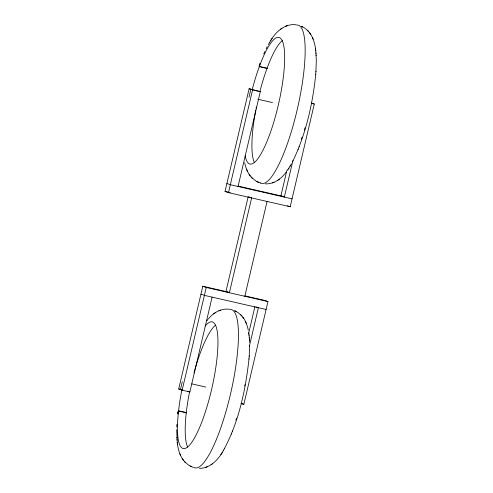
<?xml version="1.0" encoding="UTF-8"?>
<svg xmlns="http://www.w3.org/2000/svg" width="493" height="493" viewBox="0 0 493 493"><rect width="100%" height="100%" fill="white"/><g stroke="black" fill="none" stroke-linecap="round" stroke-linejoin="round"><path stroke-width="0.74" d="M176.691 429.649L177.283 442.825M249.6 345.34L249.205 356.316M176.753 427.067L176.87 424.381M315.927 71.842L316.321 60.306L315.717 50.175M177.856 412.623L178.004 413.966M221.905 453.067C238.378 424.455 245.422 391.263 249.014 358.738M292.497 161.877C305.765 134.54 312.685 104.387 315.736 74.264M248.983 359.15L249.236 355.872M315.705 74.677L315.958 71.399M177.856 412.616L178.583 410.761L186.662 412.61M212.101 297.125L189.86 391.947L182.145 390.185L178.706 388.977L202.802 286.254L228.148 292.047M311.428 103.019L314.294 104.023L290.198 206.746L228.481 192.634L225.042 191.432L249.131 88.703L260.292 91.673L238.051 186.496M180.426 389.581L182.281 381.681M249.002 97.207L250.857 89.307M182.145 390.185L206.24 287.456L202.802 286.254M228.481 192.634L252.576 89.905L249.131 88.703M248.182 196.719L225.942 291.548L229.387 292.75L251.627 197.927L248.755 196.923M244.818 296.281L267.058 201.452M248.645 333.385L254.949 306.504M286.852 170.492L280.899 195.875L284.338 197.083L292.922 160.496M249.285 346.536L258.394 307.706L256.329 306.985M241.059 403.656L243.869 404.297L267.958 301.568L264.519 300.366L245.107 295.929M267.366 68.533L259.281 66.684L260.014 63.554M299.115 146.932L299.263 146.544M298.068 149.607L298.228 149.188M231.346 434.08L231.507 433.661M232.394 431.4L232.542 431.018M263.773 53.879L264.84 51.525M266.146 48.782L267.224 46.65M268.291 44.647L271.095 39.933M288.627 168.594L291.431 163.879M269.357 42.78L269.671 42.225M290.05 166.301L290.365 165.747M223.329 450.775L223.643 450.22M224.401 448.889L224.709 448.353M271.785 38.879C276.881 30.708 285.817 23.424 295.997 24.773M287.937 169.647L287.567 170.214L288.984 168.045M199.455 468.35C208.785 468.436 216.445 461.571 221.215 454.121M270.737 40.481L272.154 38.312M220.846 454.688L222.263 452.519M285.065 173.561L286.106 172.236M206.894 320.764L207.935 319.439M284.609 174.103C279.938 179.853 272.9 184.283 265.271 183.871M208.391 318.897C213.352 312.716 221.147 308.174 229.276 309.247M280.332 29.364L280.948 28.933M281.318 28.668L281.941 28.23M277.781 180.296L278.403 179.859M278.779 179.594L279.389 179.162M213.611 313.838L214.221 313.406M214.597 313.141L215.219 312.704M211.059 464.77L211.682 464.332M212.052 464.067L212.668 463.636M205.71 467.352L207.387 466.723M286.562 25.919L287.29 25.648M272.432 182.878L273.159 182.607M219.841 310.393L220.568 310.122M285.613 26.277L286.328 26.012M273.393 182.515L274.114 182.25M218.886 310.75L219.607 310.485M259.38 66.419L267.459 68.268M252.576 89.905L260.292 91.673M311.49 103.376L314.294 104.023M257.821 99.222L272.512 102.581M238.045 186.077L283 196.356M292.053 198.845L230.336 184.733L226.891 183.525M225.042 191.432L230.268 192.627M206.24 287.456L267.958 301.568M266.109 309.475L204.385 295.362L200.947 294.155M191.832 383.862L205.791 387.054M178.706 388.977L182.915 389.945M178.546 411.051L186.625 412.9M260.575 183.094L256.194 181.19L251.837 177.72M287.45 205.784L290.198 206.746M242.143 403.693L243.869 404.297M187.796 391.226L189.86 391.947M193.108 467.333L188.813 465.256L185.115 462.194M307.885 30.806L304.828 28.181L301.334 26.234L302.03 26.573M236.129 311.434L234.613 310.707L238.107 312.654L241.163 315.28M302.154 26.622L302.85 26.961M256.871 181.566L257.568 181.905M257.691 181.954L258.387 182.293M190.15 466.039L190.846 466.378M190.97 466.427L191.666 466.766M308.057 30.997C313.123 36.291 314.996 43.748 315.803 50.828M244.694 162.733C245.773 168.113 247.8 173.518 251.664 177.529M241.336 315.471C245.2 319.482 247.227 324.887 248.306 330.267M177.197 442.172C178.004 449.252 179.877 456.709 184.943 462.003M307.355 30.252L308.587 31.546M251.134 176.981L252.373 178.281M240.627 314.719L241.866 316.019M184.413 461.454L185.645 462.748M309.561 32.729L309.998 33.358M249.723 175.169L250.161 175.798M242.839 317.202L243.277 317.831M183.002 459.642L183.439 460.271M310.208 33.641L310.639 34.257M249.082 174.269L249.513 174.886M243.487 318.114L243.918 318.731M182.361 458.743L182.792 459.359M312.328 37.302L312.624 37.986M312.858 38.522L313.147 39.2M246.574 169.327L246.864 170.005M247.098 170.541L247.394 171.225M245.606 321.775L245.902 322.459M246.136 322.995L246.426 323.673M179.853 453.8L180.142 454.478M180.376 455.014L180.672 455.698M248.743 332.726L249.322 337.97M315.465 48.259L315.551 48.924M248.996 334.648L249.082 335.302M177.449 444.076L177.535 444.741M316.001 52.862L316.044 53.497M316.149 55.031L316.192 55.647M249.427 339.504L249.563 342.389M176.808 437.353L176.851 437.969M176.956 439.503L176.999 440.138M249.279 337.335L249.47 340.115M252.188 89.744A64.953 14.494 -77.1 0 1 281.83 39.964A64.953 14.494 -77.1 0 1 272.697 125.616A64.953 14.494 -77.1 0 1 245.144 155.825M296.62 25.032A81.191 18.118 -77.1 0 1 297.513 108.343A81.191 18.118 -77.1 0 1 260.507 182.891M259.281 66.684A16.238 7.808 20.1 0 1 259.965 63.696M305.038 127.823A64.953 14.494 -77.1 0 1 304.378 130.023M302.098 137.128A64.953 14.494 -77.1 0 1 301.396 139.174M254.419 162.653A64.953 14.494 -77.1 0 1 255.756 110.105M256.107 108.25A64.953 14.494 -77.1 0 1 256.354 107.012M259.903 91.507A64.953 14.494 -77.1 0 1 263.28 79.539L264.18 76.668A64.953 14.494 -77.1 0 1 282.341 40.605M205.23 326.002A64.953 14.494 -77.1 0 1 215.663 368.45A64.953 14.494 -77.1 0 1 186.668 447.699A64.953 14.494 -77.1 0 1 181.917 389.716M229.898 309.505A81.191 18.118 -77.1 0 1 230.792 392.816A81.191 18.118 -77.1 0 1 193.78 467.364M178.016 413.83A16.238 7.112 6.5 0 1 178.583 410.761M244.959 384.657A64.953 14.494 -77.1 0 1 244.725 385.896M236.535 418.095A64.953 14.494 -77.1 0 1 235.845 420.209M187.697 447.126A64.953 14.494 -77.1 0 1 187.469 403.736L187.95 400.71A64.953 14.494 -77.1 0 1 189.632 391.485M193.983 372.93A64.953 14.494 -77.1 0 1 194.815 369.916M194.988 369.319A64.953 14.494 -77.1 0 1 215.62 325.078"/></g></svg>
